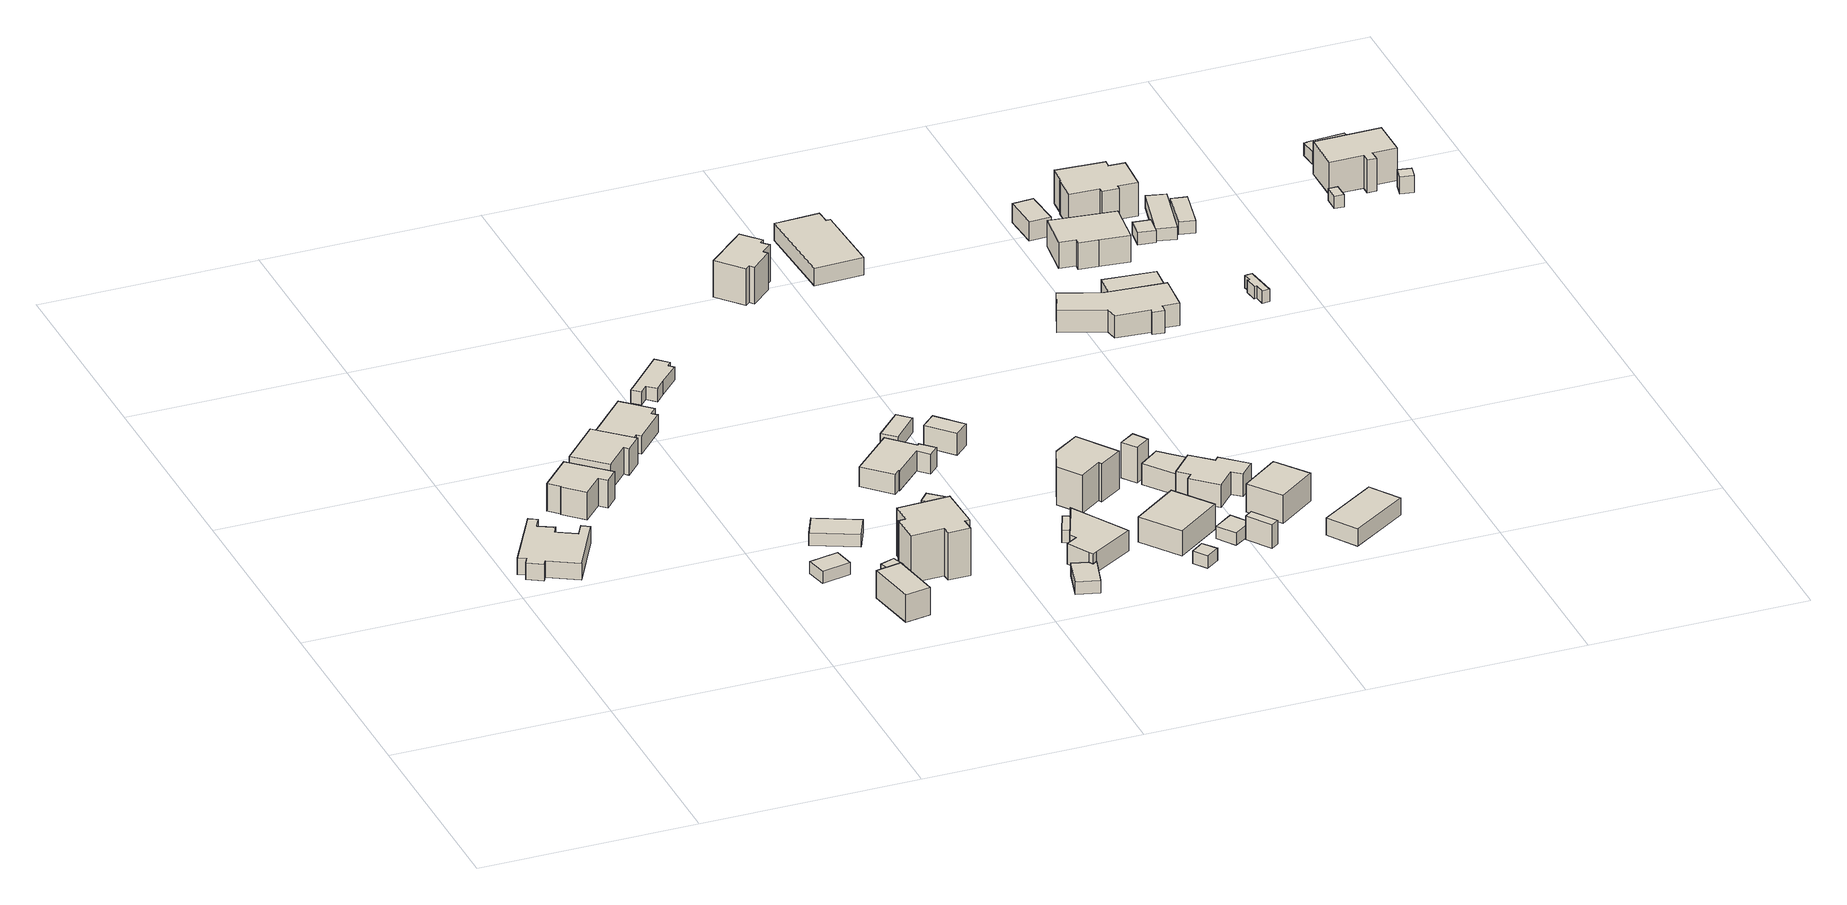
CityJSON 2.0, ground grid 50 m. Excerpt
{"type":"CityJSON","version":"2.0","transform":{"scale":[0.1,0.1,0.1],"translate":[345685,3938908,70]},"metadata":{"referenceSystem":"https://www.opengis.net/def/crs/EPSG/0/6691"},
"CityObjects":{
"building1":{"type":"Building","attributes":{"usage":"441","measuredHeight":5.2,"storeysAboveGround":1,"BuildingIDAttribute.prefecture":"14","BuildingIDAttribute.city":"14151","BuildingDetailAttribute.totalFloorArea":196.61,"BuildingDetailAttribute.buildingFootprintArea":196.61,"BuildingDetailAttribute.buildingStructureType":"610","BuildingDetailAttribute.buildingStructureOrgType":"2","BuildingDetailAttribute.orgUsage":"180","BuildingDetailAttribute.surveyYear":2015,"BuildingRiverFloodingRiskAttribute.description":"1","BuildingRiverFloodingRiskAttribute.rankOrg":"2","BuildingRiverFloodingRiskAttribute.depth":2.34,"BuildingRiverFloodingRiskAttribute.adminType":"2","BuildingRiverFloodingRiskAttribute.scale":"2","BuildingRiverFloodingRiskAttribute.duration":7.5},"geometry":[{"type":"Solid","lod":"1","boundaries":[[[[0,1,2,3,4,5,6,7,8,9,10,11,12,13]],[[12,14,15,13]],[[11,16,14,12]],[[10,17,16,11]],[[9,18,17,10]],[[8,19,18,9]],[[7,20,19,8]],[[6,21,20,7]],[[5,22,21,6]],[[4,23,22,5]],[[3,24,23,4]],[[2,25,24,3]],[[1,26,25,2]],[[0,27,26,1]],[[13,15,27,0]],[[14,16,17,18,19,20,21,22,23,24,25,26,27,15]]]]}]},
"building2":{"type":"Building","attributes":{"usage":"411","measuredHeight":7.9,"storeysAboveGround":2,"BuildingIDAttribute.prefecture":"14","BuildingIDAttribute.city":"14151","BuildingDetailAttribute.totalFloorArea":169.48,"BuildingDetailAttribute.buildingFootprintArea":84.74,"BuildingDetailAttribute.buildingStructureType":"601","BuildingDetailAttribute.buildingStructureOrgType":"1","BuildingDetailAttribute.orgUsage":"10","BuildingDetailAttribute.surveyYear":2015,"BuildingRiverFloodingRiskAttribute.description":"1","BuildingRiverFloodingRiskAttribute.rankOrg":"2","BuildingRiverFloodingRiskAttribute.depth":2.1,"BuildingRiverFloodingRiskAttribute.adminType":"2","BuildingRiverFloodingRiskAttribute.scale":"2","BuildingRiverFloodingRiskAttribute.duration":3.08},"geometry":[{"type":"Solid","lod":"1","boundaries":[[[[28,29,30,31,32,33,34,35]],[[34,36,37,35]],[[33,38,36,34]],[[32,39,38,33]],[[31,40,39,32]],[[30,41,40,31]],[[29,42,41,30]],[[28,43,42,29]],[[35,37,43,28]],[[36,38,39,40,41,42,43,37]]]]}]},
"building3":{"type":"Building","attributes":{"usage":"411","measuredHeight":7.4,"storeysAboveGround":2,"BuildingIDAttribute.prefecture":"14","BuildingIDAttribute.city":"14151","BuildingDetailAttribute.totalFloorArea":201.57,"BuildingDetailAttribute.buildingFootprintArea":100.79,"BuildingDetailAttribute.buildingStructureType":"601","BuildingDetailAttribute.buildingStructureOrgType":"1","BuildingDetailAttribute.orgUsage":"10","BuildingDetailAttribute.surveyYear":2015,"BuildingRiverFloodingRiskAttribute.description":"1","BuildingRiverFloodingRiskAttribute.rankOrg":"2","BuildingRiverFloodingRiskAttribute.depth":2.03,"BuildingRiverFloodingRiskAttribute.adminType":"2","BuildingRiverFloodingRiskAttribute.scale":"2","BuildingRiverFloodingRiskAttribute.duration":3.08},"geometry":[{"type":"Solid","lod":"1","boundaries":[[[[44,45,46,47,48,49]],[[48,50,51,49]],[[47,52,50,48]],[[46,53,52,47]],[[45,54,53,46]],[[44,55,54,45]],[[49,51,55,44]],[[50,52,53,54,55,51]]]]}]},
"building4":{"type":"Building","attributes":{"usage":"411","measuredHeight":6.9,"storeysAboveGround":1,"BuildingIDAttribute.prefecture":"14","BuildingIDAttribute.city":"14151","BuildingDetailAttribute.totalFloorArea":72.02,"BuildingDetailAttribute.buildingFootprintArea":72.02,"BuildingDetailAttribute.buildingStructureType":"610","BuildingDetailAttribute.buildingStructureOrgType":"2","BuildingDetailAttribute.orgUsage":"10","BuildingDetailAttribute.surveyYear":2015,"BuildingRiverFloodingRiskAttribute.description":"1","BuildingRiverFloodingRiskAttribute.rankOrg":"1","BuildingRiverFloodingRiskAttribute.adminType":"2","BuildingRiverFloodingRiskAttribute.scale":"1"},"geometry":[{"type":"Solid","lod":"1","boundaries":[[[[56,57,58,59]],[[58,60,61,59]],[[57,62,60,58]],[[56,63,62,57]],[[59,61,63,56]],[[60,62,63,61]]]]}]},
"building5":{"type":"Building","attributes":{"usage":"451","storeysAboveGround":1,"BuildingIDAttribute.prefecture":"14","BuildingIDAttribute.city":"14151","BuildingDetailAttribute.totalFloorArea":33.45,"BuildingDetailAttribute.buildingFootprintArea":33.45,"BuildingDetailAttribute.buildingStructureType":"601","BuildingDetailAttribute.buildingStructureOrgType":"1","BuildingDetailAttribute.orgUsage":"200","BuildingDetailAttribute.surveyYear":2015,"BuildingRiverFloodingRiskAttribute.description":"4","BuildingRiverFloodingRiskAttribute.rankOrg":"1","BuildingRiverFloodingRiskAttribute.depth":0.418,"BuildingRiverFloodingRiskAttribute.adminType":"2","BuildingRiverFloodingRiskAttribute.scale":"2"},"geometry":[{"type":"Solid","lod":"1","boundaries":[[[[64,65,66,67]],[[66,68,69,67]],[[65,70,68,66]],[[64,71,70,65]],[[67,69,71,64]],[[68,70,71,69]]]]}]},
"building6":{"type":"Building","attributes":{"usage":"411","measuredHeight":5.5,"storeysAboveGround":1,"BuildingIDAttribute.prefecture":"14","BuildingIDAttribute.city":"14151","BuildingDetailAttribute.totalFloorArea":134.88,"BuildingDetailAttribute.buildingFootprintArea":134.88,"BuildingDetailAttribute.buildingStructureType":"601","BuildingDetailAttribute.buildingStructureOrgType":"1","BuildingDetailAttribute.orgUsage":"10","BuildingDetailAttribute.surveyYear":2015,"BuildingRiverFloodingRiskAttribute.description":"1","BuildingRiverFloodingRiskAttribute.rankOrg":"2","BuildingRiverFloodingRiskAttribute.depth":2.13,"BuildingRiverFloodingRiskAttribute.adminType":"2","BuildingRiverFloodingRiskAttribute.scale":"2","BuildingRiverFloodingRiskAttribute.duration":9.58},"geometry":[{"type":"Solid","lod":"1","boundaries":[[[[72,73,74,75,76,77,78,79,80,81]],[[80,82,83,81]],[[79,84,82,80]],[[78,85,84,79]],[[77,86,85,78]],[[76,87,86,77]],[[75,88,87,76]],[[74,89,88,75]],[[73,90,89,74]],[[72,91,90,73]],[[81,83,91,72]],[[82,84,85,86,87,88,89,90,91,83]]]]}]},
"building7":{"type":"Building","attributes":{"usage":"411","measuredHeight":7.1,"storeysAboveGround":1,"BuildingIDAttribute.prefecture":"14","BuildingIDAttribute.city":"14151","BuildingDetailAttribute.totalFloorArea":11.41,"BuildingDetailAttribute.buildingFootprintArea":11.41,"BuildingDetailAttribute.buildingStructureType":"601","BuildingDetailAttribute.buildingStructureOrgType":"1","BuildingDetailAttribute.orgUsage":"10","BuildingDetailAttribute.surveyYear":2015,"BuildingRiverFloodingRiskAttribute.description":"1","BuildingRiverFloodingRiskAttribute.rankOrg":"1","BuildingRiverFloodingRiskAttribute.adminType":"2","BuildingRiverFloodingRiskAttribute.scale":"1"},"geometry":[{"type":"Solid","lod":"1","boundaries":[[[[92,93,94,95]],[[94,96,97,95]],[[93,98,96,94]],[[92,99,98,93]],[[95,97,99,92]],[[96,98,99,97]]]]}]},
"building8":{"type":"Building","attributes":{"usage":"431","storeysAboveGround":1,"BuildingIDAttribute.prefecture":"14","BuildingIDAttribute.city":"14151","BuildingDetailAttribute.totalFloorArea":69.17,"BuildingDetailAttribute.buildingFootprintArea":69.17,"BuildingDetailAttribute.buildingStructureType":"610","BuildingDetailAttribute.buildingStructureOrgType":"2","BuildingDetailAttribute.orgUsage":"143","BuildingDetailAttribute.surveyYear":2015,"BuildingRiverFloodingRiskAttribute.description":"1","BuildingRiverFloodingRiskAttribute.rankOrg":"1","BuildingRiverFloodingRiskAttribute.adminType":"2","BuildingRiverFloodingRiskAttribute.scale":"1","BuildingRiverFloodingRiskAttribute.depth":2.57,"BuildingRiverFloodingRiskAttribute.duration":3.75},"geometry":[{"type":"Solid","lod":"1","boundaries":[[[[100,101,102,103]],[[102,104,105,103]],[[101,106,104,102]],[[100,107,106,101]],[[103,105,107,100]],[[104,106,107,105]]]]}]},
"building9":{"type":"Building","attributes":{"usage":"411","measuredHeight":13,"storeysAboveGround":2,"BuildingIDAttribute.prefecture":"14","BuildingIDAttribute.city":"14151","BuildingDetailAttribute.totalFloorArea":273.32,"BuildingDetailAttribute.buildingFootprintArea":136.66,"BuildingDetailAttribute.buildingStructureType":"601","BuildingDetailAttribute.buildingStructureOrgType":"1","BuildingDetailAttribute.orgUsage":"10","BuildingDetailAttribute.surveyYear":2015,"BuildingRiverFloodingRiskAttribute.description":"1","BuildingRiverFloodingRiskAttribute.rankOrg":"1","BuildingRiverFloodingRiskAttribute.adminType":"2","BuildingRiverFloodingRiskAttribute.scale":"1"},"geometry":[{"type":"Solid","lod":"1","boundaries":[[[[108,109,110,111,112,113,114,115,116,117]],[[116,118,119,117]],[[115,120,118,116]],[[114,121,120,115]],[[113,122,121,114]],[[112,123,122,113]],[[111,124,123,112]],[[110,125,124,111]],[[109,126,125,110]],[[108,127,126,109]],[[117,119,127,108]],[[118,120,121,122,123,124,125,126,127,119]]]]}]},
"building10":{"type":"Building","attributes":{"usage":"411","measuredHeight":3.7,"storeysAboveGround":1,"BuildingIDAttribute.prefecture":"14","BuildingIDAttribute.city":"14151","BuildingDetailAttribute.totalFloorArea":60.76,"BuildingDetailAttribute.buildingFootprintArea":60.76,"BuildingDetailAttribute.buildingStructureType":"610","BuildingDetailAttribute.buildingStructureOrgType":"2","BuildingDetailAttribute.orgUsage":"10","BuildingDetailAttribute.surveyYear":2015,"BuildingRiverFloodingRiskAttribute.description":"1","BuildingRiverFloodingRiskAttribute.rankOrg":"2","BuildingRiverFloodingRiskAttribute.depth":2.06,"BuildingRiverFloodingRiskAttribute.adminType":"2","BuildingRiverFloodingRiskAttribute.scale":"2","BuildingRiverFloodingRiskAttribute.duration":9.58},"geometry":[{"type":"Solid","lod":"1","boundaries":[[[[128,129,130,131,132,133,134,135,136,137]],[[136,138,139,137]],[[135,140,138,136]],[[134,141,140,135]],[[133,142,141,134]],[[132,143,142,133]],[[131,144,143,132]],[[130,145,144,131]],[[129,146,145,130]],[[128,147,146,129]],[[137,139,147,128]],[[138,140,141,142,143,144,145,146,147,139]]]]}]},
"building11":{"type":"Building","attributes":{"usage":"422","measuredHeight":5,"storeysAboveGround":1,"BuildingIDAttribute.prefecture":"14","BuildingIDAttribute.city":"14151","BuildingDetailAttribute.totalFloorArea":14.12,"BuildingDetailAttribute.buildingFootprintArea":14.12,"BuildingDetailAttribute.buildingStructureType":"601","BuildingDetailAttribute.buildingStructureOrgType":"1","BuildingDetailAttribute.orgUsage":"138","BuildingDetailAttribute.surveyYear":2015,"BuildingRiverFloodingRiskAttribute.description":"1","BuildingRiverFloodingRiskAttribute.rankOrg":"1","BuildingRiverFloodingRiskAttribute.adminType":"2","BuildingRiverFloodingRiskAttribute.scale":"1","BuildingRiverFloodingRiskAttribute.depth":2.04,"BuildingRiverFloodingRiskAttribute.duration":4.42},"geometry":[{"type":"Solid","lod":"1","boundaries":[[[[148,149,150,151]],[[150,152,153,151]],[[149,154,152,150]],[[148,155,154,149]],[[151,153,155,148]],[[152,154,155,153]]]]}]},
"building12":{"type":"Building","attributes":{"usage":"411","measuredHeight":5.9,"storeysAboveGround":1,"BuildingIDAttribute.prefecture":"14","BuildingIDAttribute.city":"14151","BuildingDetailAttribute.totalFloorArea":121.17,"BuildingDetailAttribute.buildingFootprintArea":121.17,"BuildingDetailAttribute.buildingStructureType":"601","BuildingDetailAttribute.buildingStructureOrgType":"1","BuildingDetailAttribute.orgUsage":"10","BuildingDetailAttribute.surveyYear":2015,"BuildingRiverFloodingRiskAttribute.description":"1","BuildingRiverFloodingRiskAttribute.rankOrg":"1","BuildingRiverFloodingRiskAttribute.adminType":"2","BuildingRiverFloodingRiskAttribute.scale":"1","BuildingRiverFloodingRiskAttribute.depth":1.92,"BuildingRiverFloodingRiskAttribute.duration":3},"geometry":[{"type":"Solid","lod":"1","boundaries":[[[[156,157,158,159,160,161,162,163,164,165]],[[164,166,167,165]],[[163,168,166,164]],[[162,169,168,163]],[[161,170,169,162]],[[160,171,170,161]],[[159,172,171,160]],[[158,173,172,159]],[[157,174,173,158]],[[156,175,174,157]],[[165,167,175,156]],[[166,168,169,170,171,172,173,174,175,167]]]]}]},
"building13":{"type":"Building","attributes":{"usage":"411","storeysAboveGround":2,"BuildingIDAttribute.prefecture":"14","BuildingIDAttribute.city":"14151","BuildingDetailAttribute.totalFloorArea":79.88,"BuildingDetailAttribute.buildingFootprintArea":39.94,"BuildingDetailAttribute.buildingStructureType":"610","BuildingDetailAttribute.buildingStructureOrgType":"2","BuildingDetailAttribute.orgUsage":"10","BuildingDetailAttribute.surveyYear":2015,"BuildingRiverFloodingRiskAttribute.description":"1","BuildingRiverFloodingRiskAttribute.rankOrg":"1","BuildingRiverFloodingRiskAttribute.adminType":"2","BuildingRiverFloodingRiskAttribute.scale":"1","BuildingRiverFloodingRiskAttribute.depth":3.42,"BuildingRiverFloodingRiskAttribute.duration":4.92},"geometry":[{"type":"Solid","lod":"1","boundaries":[[[[176,177,178,179,180,181,182]],[[181,183,184,182]],[[180,185,183,181]],[[179,186,185,180]],[[178,187,186,179]],[[177,188,187,178]],[[176,189,188,177]],[[182,184,189,176]],[[183,185,186,187,188,189,184]]]]}]},
"building14":{"type":"Building","attributes":{"usage":"411","measuredHeight":4.1,"storeysAboveGround":1,"BuildingIDAttribute.prefecture":"14","BuildingIDAttribute.city":"14151","BuildingDetailAttribute.totalFloorArea":33.14,"BuildingDetailAttribute.buildingFootprintArea":33.14,"BuildingDetailAttribute.buildingStructureType":"601","BuildingDetailAttribute.buildingStructureOrgType":"1","BuildingDetailAttribute.orgUsage":"10","BuildingDetailAttribute.surveyYear":2015,"BuildingRiverFloodingRiskAttribute.description":"4","BuildingRiverFloodingRiskAttribute.rankOrg":"1","BuildingRiverFloodingRiskAttribute.depth":0.452,"BuildingRiverFloodingRiskAttribute.adminType":"2","BuildingRiverFloodingRiskAttribute.scale":"2"},"geometry":[{"type":"Solid","lod":"1","boundaries":[[[[190,191,192,193]],[[192,194,195,193]],[[191,196,194,192]],[[190,197,196,191]],[[193,195,197,190]],[[194,196,197,195]]]]}]},
"building15":{"type":"Building","attributes":{"usage":"411","storeysAboveGround":2,"BuildingIDAttribute.prefecture":"14","BuildingIDAttribute.city":"14151","BuildingDetailAttribute.totalFloorArea":19.37,"BuildingDetailAttribute.buildingFootprintArea":9.69,"BuildingDetailAttribute.buildingStructureType":"610","BuildingDetailAttribute.buildingStructureOrgType":"2","BuildingDetailAttribute.orgUsage":"10","BuildingDetailAttribute.surveyYear":2015,"BuildingRiverFloodingRiskAttribute.description":"1","BuildingRiverFloodingRiskAttribute.rankOrg":"1","BuildingRiverFloodingRiskAttribute.adminType":"2","BuildingRiverFloodingRiskAttribute.scale":"1","BuildingRiverFloodingRiskAttribute.depth":2.69,"BuildingRiverFloodingRiskAttribute.duration":4.42},"geometry":[{"type":"Solid","lod":"1","boundaries":[[[[198,199,200,201]],[[200,202,203,201]],[[199,204,202,200]],[[198,205,204,199]],[[201,203,205,198]],[[202,204,205,203]]]]}]},
"building16":{"type":"Building","attributes":{"usage":"411","measuredHeight":6.6,"storeysAboveGround":2,"BuildingIDAttribute.prefecture":"14","BuildingIDAttribute.city":"14151","BuildingDetailAttribute.totalFloorArea":250.68,"BuildingDetailAttribute.buildingFootprintArea":125.34,"BuildingDetailAttribute.buildingStructureType":"610","BuildingDetailAttribute.buildingStructureOrgType":"2","BuildingDetailAttribute.orgUsage":"10","BuildingDetailAttribute.surveyYear":2015,"BuildingRiverFloodingRiskAttribute.description":"1","BuildingRiverFloodingRiskAttribute.rankOrg":"1","BuildingRiverFloodingRiskAttribute.adminType":"2","BuildingRiverFloodingRiskAttribute.scale":"1","BuildingRiverFloodingRiskAttribute.depth":3.33,"BuildingRiverFloodingRiskAttribute.duration":4.92},"geometry":[{"type":"Solid","lod":"1","boundaries":[[[[206,207,208,209,210,211,212,213,214,215,216]],[[215,217,218,216]],[[214,219,217,215]],[[213,220,219,214]],[[212,221,220,213]],[[211,222,221,212]],[[210,223,222,211]],[[209,224,223,210]],[[208,225,224,209]],[[207,226,225,208]],[[206,227,226,207]],[[216,218,227,206]],[[217,219,220,221,222,223,224,225,226,227,218]]]]}]},
"building17":{"type":"Building","attributes":{"usage":"411","measuredHeight":5.6,"storeysAboveGround":1,"BuildingIDAttribute.prefecture":"14","BuildingIDAttribute.city":"14151","BuildingDetailAttribute.totalFloorArea":34,"BuildingDetailAttribute.buildingFootprintArea":34,"BuildingDetailAttribute.buildingStructureType":"610","BuildingDetailAttribute.buildingStructureOrgType":"2","BuildingDetailAttribute.orgUsage":"10","BuildingDetailAttribute.surveyYear":2015,"BuildingRiverFloodingRiskAttribute.description":"4","BuildingRiverFloodingRiskAttribute.rankOrg":"2","BuildingRiverFloodingRiskAttribute.depth":0.783,"BuildingRiverFloodingRiskAttribute.adminType":"2","BuildingRiverFloodingRiskAttribute.scale":"2","BuildingRiverFloodingRiskAttribute.duration":0.467},"geometry":[{"type":"Solid","lod":"1","boundaries":[[[[228,229,230,231]],[[230,232,233,231]],[[229,234,232,230]],[[228,235,234,229]],[[231,233,235,228]],[[232,234,235,233]]]]}]},
"building18":{"type":"Building","attributes":{"usage":"411","measuredHeight":9.2,"storeysAboveGround":1,"BuildingIDAttribute.prefecture":"14","BuildingIDAttribute.city":"14151","BuildingDetailAttribute.totalFloorArea":100.41,"BuildingDetailAttribute.buildingFootprintArea":100.41,"BuildingDetailAttribute.buildingStructureType":"601","BuildingDetailAttribute.buildingStructureOrgType":"1","BuildingDetailAttribute.orgUsage":"10","BuildingDetailAttribute.surveyYear":2015,"BuildingRiverFloodingRiskAttribute.description":"4","BuildingRiverFloodingRiskAttribute.rankOrg":"1","BuildingRiverFloodingRiskAttribute.depth":0.23,"BuildingRiverFloodingRiskAttribute.adminType":"2","BuildingRiverFloodingRiskAttribute.scale":"2"},"geometry":[{"type":"Solid","lod":"1","boundaries":[[[[236,237,238,239,240,241,242,243,244,245]],[[244,246,247,245]],[[243,248,246,244]],[[242,249,248,243]],[[241,250,249,242]],[[240,251,250,241]],[[239,252,251,240]],[[238,253,252,239]],[[237,254,253,238]],[[236,255,254,237]],[[245,247,255,236]],[[246,248,249,250,251,252,253,254,255,247]]]]}]},
"building19":{"type":"Building","attributes":{"usage":"413","measuredHeight":10.5,"storeysAboveGround":2,"BuildingIDAttribute.prefecture":"14","BuildingIDAttribute.city":"14151","BuildingDetailAttribute.totalFloorArea":206.97,"BuildingDetailAttribute.buildingFootprintArea":103.48,"BuildingDetailAttribute.buildingStructureType":"601","BuildingDetailAttribute.buildingStructureOrgType":"1","BuildingDetailAttribute.orgUsage":"30","BuildingDetailAttribute.surveyYear":2015,"BuildingRiverFloodingRiskAttribute.description":"1","BuildingRiverFloodingRiskAttribute.rankOrg":"1","BuildingRiverFloodingRiskAttribute.adminType":"2","BuildingRiverFloodingRiskAttribute.scale":"1","BuildingRiverFloodingRiskAttribute.depth":2.32,"BuildingRiverFloodingRiskAttribute.duration":4.42},"geometry":[{"type":"Solid","lod":"1","boundaries":[[[[256,257,258,259,260,261,262]],[[261,263,264,262]],[[260,265,263,261]],[[259,266,265,260]],[[258,267,266,259]],[[257,268,267,258]],[[256,269,268,257]],[[262,264,269,256]],[[263,265,266,267,268,269,264]]]]}]},
"building20":{"type":"Building","attributes":{"BuildingIDAttribute.prefecture":"14","BuildingIDAttribute.city":"14151","BuildingDetailAttribute.surveyYear":2015,"BuildingRiverFloodingRiskAttribute.description":"1","BuildingRiverFloodingRiskAttribute.rankOrg":"1","BuildingRiverFloodingRiskAttribute.adminType":"2","BuildingRiverFloodingRiskAttribute.scale":"1","BuildingRiverFloodingRiskAttribute.depth":3.03,"BuildingRiverFloodingRiskAttribute.duration":4.92},"geometry":[{"type":"Solid","lod":"1","boundaries":[[[[270,271,272,273]],[[272,274,275,273]],[[271,276,274,272]],[[270,277,276,271]],[[273,275,277,270]],[[274,276,277,275]]]]}]},
"building21":{"type":"Building","attributes":{"usage":"411","measuredHeight":8.1,"storeysAboveGround":2,"BuildingIDAttribute.prefecture":"14","BuildingIDAttribute.city":"14151","BuildingDetailAttribute.totalFloorArea":237.04,"BuildingDetailAttribute.buildingFootprintArea":118.52,"BuildingDetailAttribute.buildingStructureType":"601","BuildingDetailAttribute.buildingStructureOrgType":"1","BuildingDetailAttribute.orgUsage":"10","BuildingDetailAttribute.surveyYear":2015,"BuildingRiverFloodingRiskAttribute.description":"1","BuildingRiverFloodingRiskAttribute.rankOrg":"1","BuildingRiverFloodingRiskAttribute.adminType":"2","BuildingRiverFloodingRiskAttribute.scale":"1","BuildingRiverFloodingRiskAttribute.depth":3.26,"BuildingRiverFloodingRiskAttribute.duration":4.92},"geometry":[{"type":"Solid","lod":"1","boundaries":[[[[278,279,280,281]],[[280,282,283,281]],[[279,284,282,280]],[[278,285,284,279]],[[281,283,285,278]],[[282,284,285,283]]]]}]},
"building22":{"type":"Building","attributes":{"BuildingIDAttribute.prefecture":"14","BuildingIDAttribute.city":"14151","BuildingDetailAttribute.surveyYear":2015,"BuildingRiverFloodingRiskAttribute.description":"1","BuildingRiverFloodingRiskAttribute.rankOrg":"1","BuildingRiverFloodingRiskAttribute.depth":0.28,"BuildingRiverFloodingRiskAttribute.adminType":"2","BuildingRiverFloodingRiskAttribute.scale":"1","BuildingRiverFloodingRiskAttribute.duration":4.83},"geometry":[{"type":"Solid","lod":"1","boundaries":[[[[286,287,288,289]],[[288,290,291,289]],[[287,292,290,288]],[[286,293,292,287]],[[289,291,293,286]],[[290,292,293,291]]]]}]},
"building23":{"type":"Building","attributes":{"usage":"401","measuredHeight":8.9,"storeysAboveGround":1,"BuildingIDAttribute.prefecture":"14","BuildingIDAttribute.city":"14151","BuildingDetailAttribute.totalFloorArea":14.25,"BuildingDetailAttribute.buildingFootprintArea":14.25,"BuildingDetailAttribute.buildingStructureType":"601","BuildingDetailAttribute.buildingStructureOrgType":"1","BuildingDetailAttribute.orgUsage":"61","BuildingDetailAttribute.surveyYear":2015,"BuildingRiverFloodingRiskAttribute.description":"4","BuildingRiverFloodingRiskAttribute.rankOrg":"2","BuildingRiverFloodingRiskAttribute.depth":1.56,"BuildingRiverFloodingRiskAttribute.adminType":"2","BuildingRiverFloodingRiskAttribute.scale":"2","BuildingRiverFloodingRiskAttribute.duration":4.77},"geometry":[{"type":"Solid","lod":"1","boundaries":[[[[294,295,296,297]],[[296,298,299,297]],[[295,300,298,296]],[[294,301,300,295]],[[297,299,301,294]],[[298,300,301,299]]]]}]},
"building24":{"type":"Building","attributes":{"usage":"402","measuredHeight":4.6,"storeysAboveGround":1,"BuildingIDAttribute.prefecture":"14","BuildingIDAttribute.city":"14151","BuildingDetailAttribute.totalFloorArea":229.01,"BuildingDetailAttribute.buildingFootprintArea":229.01,"BuildingDetailAttribute.buildingStructureType":"610","BuildingDetailAttribute.buildingStructureOrgType":"2","BuildingDetailAttribute.orgUsage":"71","BuildingDetailAttribute.surveyYear":2015,"BuildingRiverFloodingRiskAttribute.description":"1","BuildingRiverFloodingRiskAttribute.rankOrg":"1","BuildingRiverFloodingRiskAttribute.adminType":"2","BuildingRiverFloodingRiskAttribute.scale":"1","BuildingRiverFloodingRiskAttribute.depth":0.23},"geometry":[{"type":"Solid","lod":"1","boundaries":[[[[302,303,304,305,306,307]],[[306,308,309,307]],[[305,310,308,306]],[[304,311,310,305]],[[303,312,311,304]],[[302,313,312,303]],[[307,309,313,302]],[[308,310,311,312,313,309]]]]}]},
"building25":{"type":"Building","attributes":{"measuredHeight":7.4,"BuildingIDAttribute.prefecture":"14","BuildingIDAttribute.city":"14151","BuildingDetailAttribute.surveyYear":2015,"BuildingRiverFloodingRiskAttribute.description":"1","BuildingRiverFloodingRiskAttribute.rankOrg":"1","BuildingRiverFloodingRiskAttribute.depth":0.28,"BuildingRiverFloodingRiskAttribute.adminType":"2","BuildingRiverFloodingRiskAttribute.scale":"1","BuildingRiverFloodingRiskAttribute.duration":4.83},"geometry":[{"type":"Solid","lod":"1","boundaries":[[[[314,315,316,317]],[[316,318,319,317]],[[315,320,318,316]],[[314,321,320,315]],[[317,319,321,314]],[[318,320,321,319]]]]}]},
"building26":{"type":"Building","attributes":{"measuredHeight":5.6,"BuildingIDAttribute.prefecture":"14","BuildingIDAttribute.city":"14151","BuildingDetailAttribute.surveyYear":2015,"BuildingRiverFloodingRiskAttribute.description":"4","BuildingRiverFloodingRiskAttribute.rankOrg":"2","BuildingRiverFloodingRiskAttribute.depth":1.55,"BuildingRiverFloodingRiskAttribute.adminType":"2","BuildingRiverFloodingRiskAttribute.scale":"2","BuildingRiverFloodingRiskAttribute.duration":4.5},"geometry":[{"type":"Solid","lod":"1","boundaries":[[[[322,323,324,325]],[[324,326,327,325]],[[323,328,326,324]],[[322,329,328,323]],[[325,327,329,322]],[[326,328,329,327]]]]}]},
"building27":{"type":"Building","attributes":{"usage":"413","measuredHeight":6.7,"storeysAboveGround":1,"BuildingIDAttribute.prefecture":"14","BuildingIDAttribute.city":"14151","BuildingDetailAttribute.totalFloorArea":112.54,"BuildingDetailAttribute.buildingFootprintArea":112.54,"BuildingDetailAttribute.buildingStructureType":"601","BuildingDetailAttribute.buildingStructureOrgType":"1","BuildingDetailAttribute.orgUsage":"30","BuildingDetailAttribute.surveyYear":2015,"BuildingRiverFloodingRiskAttribute.description":"4","BuildingRiverFloodingRiskAttribute.rankOrg":"2","BuildingRiverFloodingRiskAttribute.depth":1.75,"BuildingRiverFloodingRiskAttribute.adminType":"2","BuildingRiverFloodingRiskAttribute.scale":"2","BuildingRiverFloodingRiskAttribute.duration":4.25},"geometry":[{"type":"Solid","lod":"1","boundaries":[[[[330,331,332,333,334,335,336,337,338,339]],[[338,340,341,339]],[[337,342,340,338]],[[336,343,342,337]],[[335,344,343,336]],[[334,345,344,335]],[[333,346,345,334]],[[332,347,346,333]],[[331,348,347,332]],[[330,349,348,331]],[[339,341,349,330]],[[340,342,343,344,345,346,347,348,349,341]]]]}]},
"building28":{"type":"Building","attributes":{"usage":"411","measuredHeight":8.6,"storeysAboveGround":2,"BuildingIDAttribute.prefecture":"14","BuildingIDAttribute.city":"14151","BuildingDetailAttribute.totalFloorArea":209.64,"BuildingDetailAttribute.buildingFootprintArea":104.82,"BuildingDetailAttribute.buildingStructureType":"601","BuildingDetailAttribute.buildingStructureOrgType":"1","BuildingDetailAttribute.orgUsage":"10","BuildingDetailAttribute.surveyYear":2015,"BuildingRiverFloodingRiskAttribute.description":"4","BuildingRiverFloodingRiskAttribute.rankOrg":"2","BuildingRiverFloodingRiskAttribute.depth":2.06,"BuildingRiverFloodingRiskAttribute.adminType":"2","BuildingRiverFloodingRiskAttribute.scale":"2","BuildingRiverFloodingRiskAttribute.duration":4.53},"geometry":[{"type":"Solid","lod":"1","boundaries":[[[[350,351,352,353]],[[352,354,355,353]],[[351,356,354,352]],[[350,357,356,351]],[[353,355,357,350]],[[354,356,357,355]]]]}]},
"building29":{"type":"Building","attributes":{"usage":"401","measuredHeight":4.6,"storeysAboveGround":1,"BuildingIDAttribute.prefecture":"14","BuildingIDAttribute.city":"14151","BuildingDetailAttribute.totalFloorArea":125.83,"BuildingDetailAttribute.buildingFootprintArea":125.83,"BuildingDetailAttribute.buildingStructureType":"610","BuildingDetailAttribute.buildingStructureOrgType":"2","BuildingDetailAttribute.orgUsage":"61","BuildingDetailAttribute.surveyYear":2015,"BuildingRiverFloodingRiskAttribute.description":"1","BuildingRiverFloodingRiskAttribute.rankOrg":"1","BuildingRiverFloodingRiskAttribute.depth":0.25,"BuildingRiverFloodingRiskAttribute.adminType":"2","BuildingRiverFloodingRiskAttribute.scale":"1","BuildingRiverFloodingRiskAttribute.duration":4.83},"geometry":[{"type":"Solid","lod":"1","boundaries":[[[[358,359,360,361]],[[360,362,363,361]],[[359,364,362,360]],[[358,365,364,359]],[[361,363,365,358]],[[362,364,365,363]]]]}]},
"building30":{"type":"Building","attributes":{"usage":"411","measuredHeight":9,"storeysAboveGround":2,"BuildingIDAttribute.prefecture":"14","BuildingIDAttribute.city":"14151","BuildingDetailAttribute.totalFloorArea":366.71,"BuildingDetailAttribute.buildingFootprintArea":183.35,"BuildingDetailAttribute.buildingStructureType":"601","BuildingDetailAttribute.buildingStructureOrgType":"1","BuildingDetailAttribute.orgUsage":"10","BuildingDetailAttribute.surveyYear":2015,"BuildingRiverFloodingRiskAttribute.description":"4","BuildingRiverFloodingRiskAttribute.rankOrg":"2","BuildingRiverFloodingRiskAttribute.depth":1.95,"BuildingRiverFloodingRiskAttribute.adminType":"2","BuildingRiverFloodingRiskAttribute.scale":"2","BuildingRiverFloodingRiskAttribute.duration":4.25},"geometry":[{"type":"Solid","lod":"1","boundaries":[[[[366,367,368,369,370,371,372,373,374,375,376,377,378]],[[377,379,380,378]],[[376,381,379,377]],[[375,382,381,376]],[[374,383,382,375]],[[373,384,383,374]],[[372,385,384,373]],[[371,386,385,372]],[[370,387,386,371]],[[369,388,387,370]],[[368,389,388,369]],[[367,390,389,368]],[[366,391,390,367]],[[378,380,391,366]],[[379,381,382,383,384,385,386,387,388,389,390,391,380]]]]}]},
"building31":{"type":"Building","attributes":{"usage":"411","measuredHeight":5.1,"storeysAboveGround":1,"BuildingIDAttribute.prefecture":"14","BuildingIDAttribute.city":"14151","BuildingDetailAttribute.totalFloorArea":42.24,"BuildingDetailAttribute.buildingFootprintArea":42.24,"BuildingDetailAttribute.buildingStructureType":"601","BuildingDetailAttribute.buildingStructureOrgType":"1","BuildingDetailAttribute.orgUsage":"10","BuildingDetailAttribute.surveyYear":2015,"BuildingRiverFloodingRiskAttribute.description":"1","BuildingRiverFloodingRiskAttribute.rankOrg":"1","BuildingRiverFloodingRiskAttribute.adminType":"2","BuildingRiverFloodingRiskAttribute.scale":"1","BuildingRiverFloodingRiskAttribute.depth":2.34,"BuildingRiverFloodingRiskAttribute.duration":4.58},"geometry":[{"type":"Solid","lod":"1","boundaries":[[[[392,393,394,395]],[[394,396,397,395]],[[393,398,396,394]],[[392,399,398,393]],[[395,397,399,392]],[[396,398,399,397]]]]}]},
"building32":{"type":"Building","attributes":{"usage":"411","measuredHeight":3.9,"storeysAboveGround":1,"BuildingIDAttribute.prefecture":"14","BuildingIDAttribute.city":"14151","BuildingDetailAttribute.totalFloorArea":66.64,"BuildingDetailAttribute.buildingFootprintArea":66.64,"BuildingDetailAttribute.buildingStructureType":"601","BuildingDetailAttribute.buildingStructureOrgType":"1","BuildingDetailAttribute.orgUsage":"10","BuildingDetailAttribute.surveyYear":2015,"BuildingRiverFloodingRiskAttribute.description":"1","BuildingRiverFloodingRiskAttribute.rankOrg":"1","BuildingRiverFloodingRiskAttribute.adminType":"2","BuildingRiverFloodingRiskAttribute.scale":"1","BuildingRiverFloodingRiskAttribute.depth":2.12,"BuildingRiverFloodingRiskAttribute.duration":4.67},"geometry":[{"type":"Solid","lod":"1","boundaries":[[[[400,401,402,403]],[[402,404,405,403]],[[401,406,404,402]],[[400,407,406,401]],[[403,405,407,400]],[[404,406,407,405]]]]}]},
"building33":{"type":"Building","attributes":{"usage":"411","measuredHeight":7.8,"storeysAboveGround":1,"BuildingIDAttribute.prefecture":"14","BuildingIDAttribute.city":"14151","BuildingDetailAttribute.totalFloorArea":157.35,"BuildingDetailAttribute.buildingFootprintArea":157.35,"BuildingDetailAttribute.buildingStructureType":"601","BuildingDetailAttribute.buildingStructureOrgType":"1","BuildingDetailAttribute.orgUsage":"10","BuildingDetailAttribute.surveyYear":2015,"BuildingRiverFloodingRiskAttribute.description":"1","BuildingRiverFloodingRiskAttribute.rankOrg":"1","BuildingRiverFloodingRiskAttribute.adminType":"2","BuildingRiverFloodingRiskAttribute.scale":"1","BuildingRiverFloodingRiskAttribute.depth":1.51,"BuildingRiverFloodingRiskAttribute.duration":4.67},"geometry":[{"type":"Solid","lod":"1","boundaries":[[[[408,409,410,411,412,413,414,415]],[[414,416,417,415]],[[413,418,416,414]],[[412,419,418,413]],[[411,420,419,412]],[[410,421,420,411]],[[409,422,421,410]],[[408,423,422,409]],[[415,417,423,408]],[[416,418,419,420,421,422,423,417]]]]}]},
"building34":{"type":"Building","attributes":{"usage":"411","measuredHeight":9.3,"storeysAboveGround":2,"BuildingIDAttribute.prefecture":"14","BuildingIDAttribute.city":"14151","BuildingDetailAttribute.totalFloorArea":262.23,"BuildingDetailAttribute.buildingFootprintArea":131.12,"BuildingDetailAttribute.buildingStructureType":"601","BuildingDetailAttribute.buildingStructureOrgType":"1","BuildingDetailAttribute.orgUsage":"10","BuildingDetailAttribute.surveyYear":2015,"BuildingRiverFloodingRiskAttribute.description":"1","BuildingRiverFloodingRiskAttribute.rankOrg":"1","BuildingRiverFloodingRiskAttribute.depth":0.44,"BuildingRiverFloodingRiskAttribute.adminType":"2","BuildingRiverFloodingRiskAttribute.scale":"1","BuildingRiverFloodingRiskAttribute.duration":4.58},"geometry":[{"type":"Solid","lod":"1","boundaries":[[[[424,425,426,427,428,429,430,431,432,433,434,435]],[[434,436,437,435]],[[433,438,436,434]],[[432,439,438,433]],[[431,440,439,432]],[[430,441,440,431]],[[429,442,441,430]],[[428,443,442,429]],[[427,444,443,428]],[[426,445,444,427]],[[425,446,445,426]],[[424,447,446,425]],[[435,437,447,424]],[[436,438,439,440,441,442,443,444,445,446,447,437]]]]}]},
"building35":{"type":"Building","attributes":{"usage":"451","storeysAboveGround":1,"BuildingIDAttribute.prefecture":"14","BuildingIDAttribute.city":"14151","BuildingDetailAttribute.totalFloorArea":18.09,"BuildingDetailAttribute.buildingFootprintArea":18.09,"BuildingDetailAttribute.buildingStructureType":"601","BuildingDetailAttribute.buildingStructureOrgType":"1","BuildingDetailAttribute.orgUsage":"200","BuildingDetailAttribute.surveyYear":2015,"BuildingRiverFloodingRiskAttribute.description":"1","BuildingRiverFloodingRiskAttribute.rankOrg":"1","BuildingRiverFloodingRiskAttribute.depth":0.36,"BuildingRiverFloodingRiskAttribute.adminType":"2","BuildingRiverFloodingRiskAttribute.scale":"1","BuildingRiverFloodingRiskAttribute.duration":4.58},"geometry":[{"type":"Solid","lod":"1","boundaries":[[[[448,449,450,451]],[[450,452,453,451]],[[449,454,452,450]],[[448,455,454,449]],[[451,453,455,448]],[[452,454,455,453]]]]}]},
"building36":{"type":"Building","attributes":{"BuildingIDAttribute.prefecture":"14","BuildingIDAttribute.city":"14151","BuildingDetailAttribute.surveyYear":2015,"BuildingRiverFloodingRiskAttribute.description":"4","BuildingRiverFloodingRiskAttribute.rankOrg":"3","BuildingRiverFloodingRiskAttribute.depth":3.41,"BuildingRiverFloodingRiskAttribute.adminType":"2","BuildingRiverFloodingRiskAttribute.scale":"2","BuildingRiverFloodingRiskAttribute.duration":6.27},"geometry":[{"type":"Solid","lod":"1","boundaries":[[[[456,457,458,459,460,461,462,463,464,465]],[[464,466,467,465]],[[463,468,466,464]],[[462,469,468,463]],[[461,470,469,462]],[[460,471,470,461]],[[459,472,471,460]],[[458,473,472,459]],[[457,474,473,458]],[[456,475,474,457]],[[465,467,475,456]],[[466,468,469,470,471,472,473,474,475,467]]]]}]},
"building37":{"type":"Building","attributes":{"usage":"451","storeysAboveGround":1,"BuildingIDAttribute.prefecture":"14","BuildingIDAttribute.city":"14151","BuildingDetailAttribute.totalFloorArea":63.03,"BuildingDetailAttribute.buildingFootprintArea":63.03,"BuildingDetailAttribute.buildingStructureType":"601","BuildingDetailAttribute.buildingStructureOrgType":"1","BuildingDetailAttribute.orgUsage":"200","BuildingDetailAttribute.surveyYear":2015,"BuildingRiverFloodingRiskAttribute.description":"1","BuildingRiverFloodingRiskAttribute.rankOrg":"2","BuildingRiverFloodingRiskAttribute.depth":1.22,"BuildingRiverFloodingRiskAttribute.adminType":"2","BuildingRiverFloodingRiskAttribute.scale":"1","BuildingRiverFloodingRiskAttribute.duration":1.75},"geometry":[{"type":"Solid","lod":"1","boundaries":[[[[476,477,478,479]],[[478,480,481,479]],[[477,482,480,478]],[[476,483,482,477]],[[479,481,483,476]],[[480,482,483,481]]]]}]},
"building38":{"type":"Building","attributes":{"usage":"451","storeysAboveGround":1,"BuildingIDAttribute.prefecture":"14","BuildingIDAttribute.city":"14151","BuildingDetailAttribute.totalFloorArea":36.92,"BuildingDetailAttribute.buildingFootprintArea":36.92,"BuildingDetailAttribute.buildingStructureType":"601","BuildingDetailAttribute.buildingStructureOrgType":"1","BuildingDetailAttribute.orgUsage":"200","BuildingDetailAttribute.surveyYear":2015,"BuildingRiverFloodingRiskAttribute.description":"1","BuildingRiverFloodingRiskAttribute.rankOrg":"2","BuildingRiverFloodingRiskAttribute.depth":1.2,"BuildingRiverFloodingRiskAttribute.adminType":"2","BuildingRiverFloodingRiskAttribute.scale":"1","BuildingRiverFloodingRiskAttribute.duration":1.75},"geometry":[{"type":"Solid","lod":"1","boundaries":[[[[484,485,486,487]],[[486,488,489,487]],[[485,490,488,486]],[[484,491,490,485]],[[487,489,491,484]],[[488,490,491,489]]]]}]},
"building39":{"type":"Building","attributes":{"BuildingIDAttribute.prefecture":"14","BuildingIDAttribute.city":"14151","BuildingDetailAttribute.surveyYear":2015,"BuildingRiverFloodingRiskAttribute.description":"4","BuildingRiverFloodingRiskAttribute.rankOrg":"2","BuildingRiverFloodingRiskAttribute.depth":1.28,"BuildingRiverFloodingRiskAttribute.adminType":"2","BuildingRiverFloodingRiskAttribute.scale":"2","BuildingRiverFloodingRiskAttribute.duration":3.73},"geometry":[{"type":"Solid","lod":"1","boundaries":[[[[492,493,494,495]],[[494,496,497,495]],[[493,498,496,494]],[[492,499,498,493]],[[495,497,499,492]],[[496,498,499,497]]]]}]},
"building40":{"type":"Building","attributes":{"usage":"413","measuredHeight":9.3,"storeysAboveGround":2,"BuildingIDAttribute.prefecture":"14","BuildingIDAttribute.city":"14151","BuildingDetailAttribute.totalFloorArea":246.21,"BuildingDetailAttribute.buildingFootprintArea":123.11,"BuildingDetailAttribute.buildingStructureType":"601","BuildingDetailAttribute.buildingStructureOrgType":"1","BuildingDetailAttribute.orgUsage":"30","BuildingDetailAttribute.surveyYear":2015,"BuildingRiverFloodingRiskAttribute.description":"4","BuildingRiverFloodingRiskAttribute.rankOrg":"2","BuildingRiverFloodingRiskAttribute.depth":1.08,"BuildingRiverFloodingRiskAttribute.adminType":"2","BuildingRiverFloodingRiskAttribute.scale":"2","BuildingRiverFloodingRiskAttribute.duration":1.92},"geometry":[{"type":"Solid","lod":"1","boundaries":[[[[500,501,502,503,504,505,506,507]],[[506,508,509,507]],[[505,510,508,506]],[[504,511,510,505]],[[503,512,511,504]],[[502,513,512,503]],[[501,514,513,502]],[[500,515,514,501]],[[507,509,515,500]],[[508,510,511,512,513,514,515,509]]]]}]},
"building41":{"type":"Building","attributes":{"usage":"411","measuredHeight":3.3,"storeysAboveGround":1,"BuildingIDAttribute.prefecture":"14","BuildingIDAttribute.city":"14151","BuildingDetailAttribute.totalFloorArea":42.58,"BuildingDetailAttribute.buildingFootprintArea":42.58,"BuildingDetailAttribute.buildingStructureType":"601","BuildingDetailAttribute.buildingStructureOrgType":"1","BuildingDetailAttribute.orgUsage":"10","BuildingDetailAttribute.surveyYear":2015,"BuildingRiverFloodingRiskAttribute.description":"4","BuildingRiverFloodingRiskAttribute.rankOrg":"2","BuildingRiverFloodingRiskAttribute.depth":1,"BuildingRiverFloodingRiskAttribute.adminType":"2","BuildingRiverFloodingRiskAttribute.scale":"2","BuildingRiverFloodingRiskAttribute.duration":1.73},"geometry":[{"type":"Solid","lod":"1","boundaries":[[[[516,517,518,519,520,521,522,523,524,525]],[[524,526,527,525]],[[523,528,526,524]],[[522,529,528,523]],[[521,530,529,522]],[[520,531,530,521]],[[519,532,531,520]],[[518,533,532,519]],[[517,534,533,518]],[[516,535,534,517]],[[525,527,535,516]],[[526,528,529,530,531,532,533,534,535,527]]]]}]},
"building42":{"type":"Building","attributes":{"measuredHeight":4.5,"BuildingIDAttribute.prefecture":"14","BuildingIDAttribute.city":"14151","BuildingDetailAttribute.surveyYear":2015,"BuildingRiverFloodingRiskAttribute.description":"4","BuildingRiverFloodingRiskAttribute.rankOrg":"2","BuildingRiverFloodingRiskAttribute.depth":1.45,"BuildingRiverFloodingRiskAttribute.adminType":"2","BuildingRiverFloodingRiskAttribute.scale":"2","BuildingRiverFloodingRiskAttribute.duration":3.5},"geometry":[{"type":"Solid","lod":"1","boundaries":[[[[536,537,538,539]],[[538,540,541,539]],[[537,542,540,538]],[[536,543,542,537]],[[539,541,543,536]],[[540,542,543,541]]]]}]}
},
"vertices":[
[88,695,31],[107,684,31],[94,659,31],[129,640,31],[120,623,31],[164,598,31],[180,627,31],[199,616,31],[124,480,31],[57,518,31],[50,506,31],[16,525,31],[25,542,31],[8,551,31],[25,542,71],[8,551,71],[16,525,71],[50,506,71],[57,518,71],[124,480,71],[199,616,71],[180,627,71],[164,598,71],[120,623,71],[129,640,71],[94,659,71],[107,684,71],[88,695,71],
[310,761,34],[284,731,34],[267,747,34],[225,702,34],[181,743,34],[183,745,34],[160,767,34],[226,838,34],[160,767,101],[226,838,101],[183,745,101],[181,743,101],[225,702,101],[267,747,101],[284,731,101],[310,761,101],
[328,945,36],[406,874,36],[373,838,36],[364,847,36],[313,792,36],[245,855,36],[313,792,100],[245,855,100],[364,847,100],[373,838,100],[406,874,100],[328,945,100],
[643,118,74],[703,129,74],[723,11,74],[664,1,74],[723,11,140],[664,1,140],[703,129,140],[643,118,140],
[646,344,30],[655,296,30],[588,283,30],[578,331,30],[588,283,60],[578,331,60],[655,296,60],[646,344,60],
[437,1063,36],[498,1006,36],[483,990,36],[494,980,36],[430,910,36],[421,918,36],[409,905,36],[382,930,36],[371,918,36],[334,951,36],[371,918,79],[334,951,79],[382,930,79],[409,905,79],[421,918,79],[430,910,79],[494,980,79],[483,990,79],[498,1006,79],[437,1063,79],
[680,127,65],[669,157,65],[703,169,65],[713,140,65],[703,169,129],[713,140,129],[669,157,129],[680,127,129],
[747,452,29],[720,395,29],[620,441,29],[647,498,29],[620,441,59],[647,498,59],[720,395,59],[747,452,59],
[882,302,53],[885,196,53],[873,195,53],[874,164,53],[823,163,53],[822,182,53],[747,180,53],[745,248,53],[762,249,53],[761,298,53],[762,249,168],[761,298,168],[745,248,168],[747,180,168],[822,182,168],[823,163,168],[874,164,168],[873,195,168],[885,196,168],[882,302,168],
[579,1217,34],[606,1192,34],[597,1181,34],[607,1171,34],[562,1124,34],[541,1101,34],[521,1119,34],[505,1101,34],[487,1117,34],[495,1125,34],[487,1117,66],[495,1125,66],[505,1101,66],[521,1119,66],[541,1101,66],[562,1124,66],[607,1171,66],[597,1181,66],[606,1192,66],[579,1217,66],
[914,404,38],[872,439,38],[893,463,38],[934,428,38],[893,463,85],[934,428,85],[872,439,85],[914,404,85],
[898,715,33],[952,661,33],[956,665,33],[985,637,33],[963,615,33],[940,638,33],[877,575,33],[876,577,33],[863,564,33],[805,622,33],[863,564,81],[805,622,81],[876,577,81],[877,575,81],[940,638,81],[963,615,81],[985,637,81],[956,665,81],[952,661,81],[898,715,81],
[1091,142,18],[1127,132,18],[1133,122,18],[1142,128,18],[1143,128,18],[1122,52,18],[1070,66,18],[1122,52,48],[1070,66,48],[1143,128,48],[1142,128,48],[1133,122,48],[1127,132,48],[1091,142,48],
[963,814,34],[991,787,34],[933,725,34],[904,752,34],[933,725,69],[904,752,69],[991,787,69],[963,814,69],
[1136,259,24],[1119,266,24],[1142,320,24],[1158,313,24],[1142,320,54],[1158,313,54],[1119,266,54],[1136,259,54],
[1136,259,22],[1158,313,22],[1159,318,22],[1195,258,22],[1238,185,22],[1142,128,22],[1133,122,22],[1127,132,22],[1098,182,22],[1125,198,22],[1116,212,22],[1125,198,72],[1116,212,72],[1098,182,72],[1127,132,72],[1133,122,72],[1142,128,72],[1238,185,72],[1195,258,72],[1159,318,72],[1158,313,72],[1136,259,72],
[1003,757,12],[1035,787,12],[1088,730,12],[1056,700,12],[1088,730,65],[1056,700,65],[1035,787,65],[1003,757,65],
[911,1573,14],[949,1532,14],[940,1524,14],[955,1508,14],[931,1487,14],[939,1477,14],[891,1433,14],[882,1443,14],[872,1434,14],[821,1491,14],[872,1434,103],[821,1491,103],[882,1443,103],[891,1433,103],[939,1477,103],[931,1487,103],[955,1508,103],[940,1524,103],[949,1532,103],[911,1573,103],
[1312,427,24],[1259,391,24],[1255,398,24],[1203,362,24],[1167,414,24],[1190,475,24],[1250,517,24],[1190,475,116],[1250,517,116],[1167,414,116],[1203,362,116],[1255,398,116],[1259,391,116],[1312,427,116],
[1365,58,22],[1343,88,22],[1373,111,22],[1396,80,22],[1373,111,52],[1396,80,52],[1343,88,52],[1365,58,52],
[1334,125,22],[1270,212,22],[1375,289,22],[1439,202,22],[1375,289,83],[1439,202,83],[1270,212,83],[1334,125,83],
[1472,199,21],[1501,157,21],[1456,126,21],[1427,167,21],[1456,126,51],[1427,167,51],[1501,157,51],[1472,199,51],
[1382,526,3],[1404,493,3],[1369,469,3],[1346,502,3],[1369,469,89],[1346,502,89],[1404,493,89],[1382,526,89],
[1112,1624,40],[1114,1592,40],[1124,1592,40],[1131,1420,40],[1018,1415,40],[1009,1620,40],[1018,1415,82],[1009,1620,82],[1131,1420,82],[1124,1592,82],[1114,1592,82],[1112,1624,82],
[1483,140,21],[1501,153,21],[1539,98,21],[1521,85,21],[1539,98,79],[1521,85,79],[1501,153,79],[1483,140,79],
[1376,460,3],[1423,497,3],[1475,448,3],[1426,393,3],[1475,448,54],[1426,393,54],[1423,497,54],[1376,460,54],
[1586,367,5],[1554,332,5],[1533,350,5],[1494,307,5],[1439,357,5],[1451,371,5],[1426,393,5],[1475,448,5],[1521,407,5],[1530,417,5],[1521,407,60],[1530,417,60],[1475,448,60],[1426,393,60],[1451,371,60],[1439,357,60],[1494,307,60],[1533,350,60],[1554,332,60],[1586,367,60],
[1530,256,15],[1617,321,15],[1672,247,15],[1584,182,15],[1672,247,83],[1584,182,83],[1617,321,83],[1530,256,83],
[1779,188,17],[1824,121,17],[1693,35,17],[1649,102,17],[1693,35,59],[1649,102,59],[1824,121,59],[1779,188,59],
[1693,1115,12],[1693,1110,12],[1686,1027,12],[1648,1030,12],[1646,1010,12],[1619,1013,12],[1620,1022,12],[1540,1028,12],[1536,1056,12],[1436,1094,12],[1443,1113,12],[1461,1161,12],[1555,1127,12],[1461,1161,66],[1555,1127,66],[1443,1113,66],[1436,1094,66],[1536,1056,66],[1540,1028,66],[1620,1022,66],[1619,1013,66],[1646,1010,66],[1648,1030,66],[1686,1027,66],[1693,1110,66],[1693,1115,66],
[1507,1527,27],[1556,1530,27],[1562,1445,27],[1512,1442,27],[1562,1445,73],[1512,1442,73],[1556,1530,73],[1507,1527,73],
[1570,1137,22],[1575,1192,22],[1695,1181,22],[1690,1126,22],[1695,1181,57],[1690,1126,57],[1575,1192,57],[1570,1137,57],
[1692,1394,24],[1680,1289,24],[1610,1297,24],[1610,1296,24],[1566,1301,24],[1567,1315,24],[1529,1319,24],[1540,1412,24],[1529,1319,88],[1540,1412,88],[1567,1315,88],[1566,1301,88],[1610,1296,88],[1610,1297,88],[1680,1289,88],[1692,1394,88],
[1734,1568,22],[1733,1551,22],[1770,1549,22],[1765,1463,22],[1720,1465,22],[1719,1454,22],[1680,1456,22],[1680,1467,22],[1612,1471,22],[1616,1531,22],[1618,1530,22],[1621,1575,22],[1618,1530,103],[1621,1575,103],[1616,1531,103],[1612,1471,103],[1680,1467,103],[1680,1456,103],[1719,1454,103],[1720,1465,103],[1765,1463,103],[1770,1549,103],[1733,1551,103],[1734,1568,103],
[1760,1348,21],[1721,1353,21],[1726,1398,21],[1766,1393,21],[1726,1398,51],[1766,1393,51],[1721,1353,51],[1760,1348,51],
[1891,1035,21],[1874,1033,21],[1871,1058,21],[1865,1057,21],[1861,1087,21],[1867,1088,21],[1864,1107,21],[1871,1108,21],[1881,1109,21],[1881,1108,21],[1881,1109,51],[1881,1108,51],[1871,1108,51],[1864,1107,51],[1867,1088,51],[1861,1087,51],[1865,1057,51],[1871,1058,51],[1874,1033,51],[1891,1035,51],
[1792,1490,21],[1836,1480,21],[1806,1344,21],[1762,1354,21],[1806,1344,51],[1762,1354,51],[1836,1480,51],[1792,1490,51],
[1836,1460,21],[1872,1453,21],[1852,1355,21],[1816,1362,21],[1852,1355,51],[1816,1362,51],[1872,1453,51],[1836,1460,51],
[2158,1375,22],[2179,1375,22],[2179,1339,22],[2157,1340,22],[2179,1339,52],[2157,1340,52],[2179,1375,52],[2158,1375,52],
[2322,1488,23],[2322,1398,23],[2266,1398,23],[2266,1374,23],[2245,1374,23],[2245,1394,23],[2168,1394,23],[2168,1487,23],[2168,1394,102],[2168,1487,102],[2245,1394,102],[2245,1374,102],[2266,1374,102],[2266,1398,102],[2322,1398,102],[2322,1488,102],
[2271,1569,25],[2274,1522,25],[2245,1520,25],[2244,1523,25],[2187,1519,25],[2186,1524,25],[2180,1523,25],[2177,1562,25],[2184,1562,25],[2184,1564,25],[2184,1562,56],[2184,1564,56],[2177,1562,56],[2180,1523,56],[2186,1524,56],[2187,1519,56],[2244,1523,56],[2245,1520,56],[2274,1522,56],[2271,1569,56],
[2313,1360,13],[2319,1391,13],[2350,1385,13],[2343,1354,13],[2350,1385,54],[2343,1354,54],[2319,1391,54],[2313,1360,54]
]}
